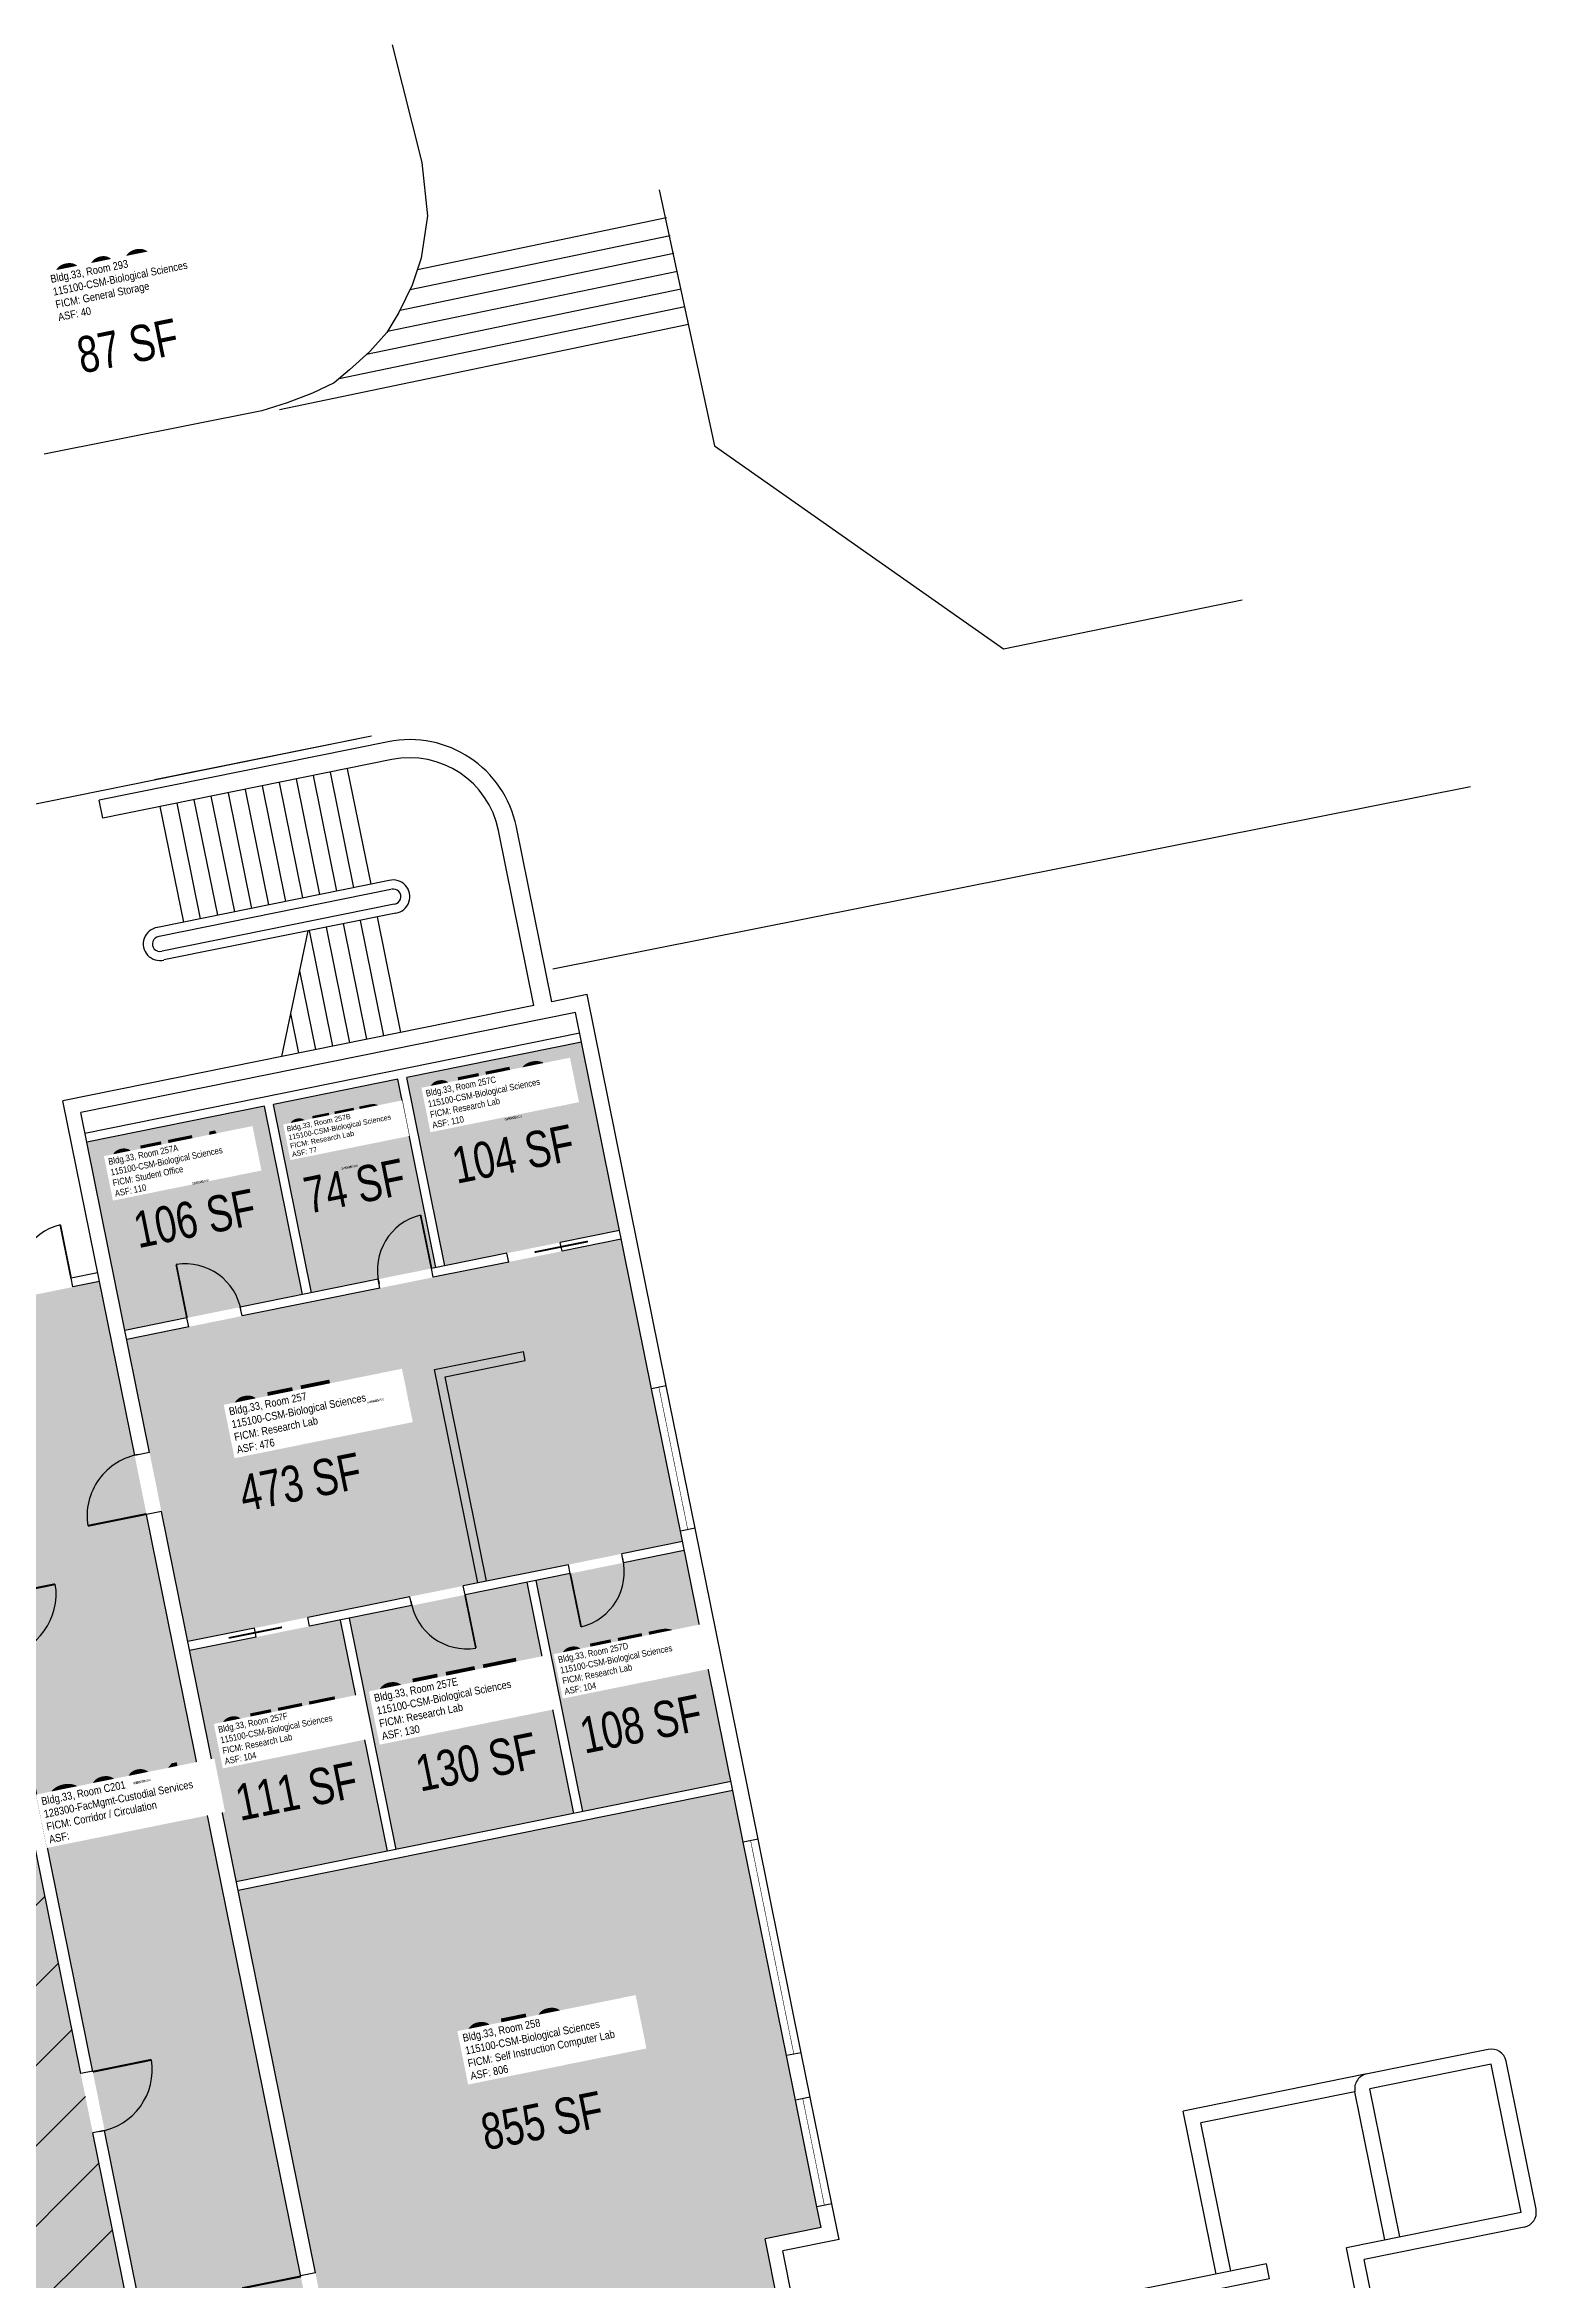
# Model space of a CAD drawing. Header units: inches. Extents: x 0 to 69221025, y 0 to 27683600.
# Drawn here: x 69218676 to 69219663, y 27682122 to 27683600 of the extents above; entities that cross this region are included whole.
import ezdxf
from ezdxf.enums import TextEntityAlignment as Align

# ---------------------------------------------------------------- set-up
doc = ezdxf.new("R2010")
doc.units = ezdxf.units.IN
doc.header["$LTSCALE"] = 0.25
doc.header["$MEASUREMENT"] = 0
for name, color, linetype in [('A-DOOR', 2, 'CONTINUOUS'), ('A-FLOR', 3, 'CONTINUOUS'), ('A-GLAZ', 1, 'CONTINUOUS'), ('A-IDEN-RNUM', 7, 'CONTINUOUS'), ('A-IDEN-SNUM', 4, 'CONTINUOUS'), ('A-IDEN-VNUM', 4, 'CONTINUOUS'), ('A-SITE', 3, 'CONTINUOUS'), ('A-WALL', 5, 'CONTINUOUS'), ('AREA-TEXT', 3, 'CONTINUOUS'), ('Rooms-Capacity', 4, 'CONTINUOUS'), ('Rooms-Category-Color', 7, 'CONTINUOUS'), ('Rooms-College-Color', 7, 'CONTINUOUS'), ('Rooms-Department-Color', 7, 'CONTINUOUS'), ('Rooms-Division-Color', 7, 'CONTINUOUS'), ('Rooms-Information', 7, 'CONTINUOUS')]:
    doc.layers.add(name, color=color, linetype=linetype)
doc.styles.add('CP_AREA', font='arial.ttf', dxfattribs={"height": 15})
doc.styles.add('CP_ROOMSNUMBER', font='arial.ttf', dxfattribs={"height": 1})
doc.styles.add('CP_ROOMVNUMBER', font='arial.ttf', dxfattribs={"width": 0.85, "height": 0.075})

msp = doc.modelspace()

# ---------------------------------------------------------------- hatches: boundary and pattern name
at = {"layer": 'Rooms-Capacity'}
h = msp.add_hatch(dxfattribs=at)
h.set_pattern_fill('ANSI31', color=256, scale=300, style=0)
h.set_pattern_definition([(45, (0, 0), (-26.516504294, 26.516504294), [])])
h.paths.add_polyline_path([(69218599.2, 27682391.5), (69218603.5, 27682370.3), (69218382, 27682325.5), (69218391.9, 27682276.4), (69218354.7, 27682268.9), (69218359, 27682247.3), (69218387.6, 27682106.2), (69218393.5, 27682076.8), (69218417.3, 27681959.2), (69218420.5, 27681943.5), (69218749.8, 27682010.2), (69218669.7, 27682405.8)])
at = {"layer": 'Rooms-Category-Color', "true_color": 0xe3f498}
for points in [[(69219030.9, 27682940.4), (69218915.3, 27682917), (69218940.5, 27682792.4), (69219056.1, 27682815.8)], [(69218909.4, 27682915.8), (69218827.1, 27682899.1), (69218852.3, 27682774.6), (69218934.6, 27682791.2)], [(69219057.3, 27682810), (69218730, 27682743.7), (69218770.4, 27682543.8), (69219097.8, 27682610)], [(69219099, 27682604.1), (69219001, 27682584.3), (69219031.9, 27682431.4), (69219129.9, 27682451.2)], [(69218995.1, 27682583.1), (69218877.5, 27682559.3), (69218908.4, 27682406.4), (69219026, 27682430.2)], [(69218871.6, 27682558.1), (69218771.6, 27682537.9), (69218802.5, 27682385), (69218902.5, 27682405.2)], [(69219166.6, 27682270), (69219138, 27682411.1), (69219131.1, 27682445.3), (69218803.7, 27682379.1), (69218878.7, 27682008.6), (69219168.8, 27682067.3), (69219152.4, 27682148.7), (69219189.6, 27682156.3), (69219186.8, 27682170), (69219172.5, 27682240.5)], [(69218599.2, 27682391.5), (69218603.5, 27682370.3), (69218382, 27682325.5), (69218391.9, 27682276.4), (69218354.7, 27682268.9), (69218359, 27682247.3), (69218387.6, 27682106.2), (69218393.5, 27682076.8), (69218417.3, 27681959.2), (69218420.5, 27681943.5), (69218749.8, 27682010.2), (69218669.7, 27682405.8)]]:
    msp.add_hatch(color=61, dxfattribs=at).paths.add_polyline_path(points)
at = {"layer": 'Rooms-Category-Color', "true_color": 0xfa9ba3}
msp.add_hatch(color=241, dxfattribs=at).paths.add_polyline_path([(69218821.2, 27682897.9), (69218703.6, 27682874.1), (69218728.8, 27682749.6), (69218846.4, 27682773.4)])
at = {"layer": 'Rooms-Category-Color', "true_color": 0xadadad}
h = msp.add_hatch(color=253, dxfattribs=at)
edge = h.paths.add_edge_path()
edge.add_line((69219092, 27680359.2), (69219033.2, 27680347.3))
edge.add_line((69219033.2, 27680347.3), (69219054.7, 27680241.5))
edge.add_line((69219054.7, 27680241.5), (69219113.5, 27680253.4))
edge.add_line((69219113.5, 27680253.4), (69219150.4, 27680071))
edge.add_line((69219150.4, 27680071), (69219256.2, 27680092.4))
edge.add_line((69219256.2, 27680092.4), (69219239.5, 27680174.8))
edge.add_line((69219239.5, 27680174.8), (69219235.6, 27680174.1))
edge.add_line((69219235.6, 27680174.1), (69219233.6, 27680183.9))
edge.add_line((69219233.6, 27680183.9), (69219245.4, 27680186.2))
edge.add_line((69219245.4, 27680186.2), (69219247.4, 27680176.4))
edge.add_line((69219247.4, 27680176.4), (69219279.8, 27680183))
edge.add_line((69219279.8, 27680183), (69219256, 27680300.6))
edge.add_line((69219256, 27680300.6), (69219223.3, 27680294))
edge.add_arc((69219216.9, 27680296.8), 7, 191.4387, 336.64, ccw=False)
edge.add_arc((69219216.9, 27680296.8), 7, 126.4823, 191.4387, ccw=False)
edge.add_line((69219212.7, 27680302.4), (69219204.6, 27680342.9))
edge.add_arc((69219206.2, 27680349.7), 7, 191.4387, 256.3951, ccw=False)
edge.add_arc((69219206.2, 27680349.7), 7, 126.4823, 191.4387, ccw=False)
edge.add_line((69219202, 27680355.3), (69219193.8, 27680395.8))
edge.add_arc((69219195.5, 27680402.6), 7, 191.4387, 256.3951, ccw=False)
edge.add_arc((69219195.5, 27680402.6), 7, 126.4823, 191.4387, ccw=False)
edge.add_line((69219191.3, 27680408.3), (69219183.1, 27680448.8))
edge.add_arc((69219184.8, 27680455.6), 7, 191.4387, 256.3951, ccw=False)
edge.add_arc((69219184.8, 27680455.6), 7, 126.4823, 191.4387, ccw=False)
edge.add_line((69219180.6, 27680461.2), (69219172.4, 27680501.7))
edge.add_arc((69219174.1, 27680508.5), 7, 191.4387, 256.3951, ccw=False)
edge.add_arc((69219174.1, 27680508.5), 7, 70.4659, 191.4387, ccw=False)
edge.add_line((69219176.4, 27680515.1), (69219211.1, 27680522.1))
edge.add_line((69219211.1, 27680522.1), (69219187.7, 27680637.8))
edge.add_line((69219187.7, 27680637.8), (69219155.4, 27680631.2))
edge.add_line((69219155.4, 27680631.2), (69219157.4, 27680621.4))
edge.add_line((69219157.4, 27680621.4), (69219145.6, 27680619))
edge.add_line((69219145.6, 27680619), (69219143.6, 27680628.8))
edge.add_line((69219143.6, 27680628.8), (69219147.5, 27680629.6))
edge.add_line((69219147.5, 27680629.6), (69219133, 27680701.2))
edge.add_line((69219133, 27680701.2), (69219168.3, 27680708.3))
edge.add_line((69219168.3, 27680708.3), (69219154, 27680778.9))
edge.add_line((69219154, 27680778.9), (69219118.8, 27680771.7))
edge.add_line((69219118.8, 27680771.7), (69219113.6, 27680797.2))
edge.add_line((69219113.6, 27680797.2), (69219120.6, 27680802.8))
edge.add_line((69219120.6, 27680802.8), (69219103.9, 27680885.1))
edge.add_line((69219103.9, 27680885.1), (69219093.4, 27680897.2))
edge.add_line((69219093.4, 27680897.2), (69219062.4, 27681050.1))
edge.add_line((69219062.4, 27681050.1), (69219067.5, 27681065.4))
edge.add_line((69219067.5, 27681065.4), (69219052.2, 27681140.9))
edge.add_line((69219052.2, 27681140.9), (69219040.2, 27681159.9))
edge.add_line((69219040.2, 27681159.9), (69219038.2, 27681169.7))
edge.add_line((69219038.2, 27681169.7), (69219036.1, 27681180.5))
edge.add_line((69219036.1, 27681180.5), (69219036.1, 27681180.5))
edge.add_line((69219036.1, 27681180.5), (69218712, 27682781.9))
edge.add_line((69218712, 27682781.9), (69218606.2, 27682760.5))
edge.add_line((69218606.2, 27682760.5), (69218843.3, 27681588.3))
edge.add_line((69218843.3, 27681588.3), (69218835.5, 27681586.8))
edge.add_line((69218835.5, 27681586.8), (69218836.7, 27681580.9))
edge.add_line((69218836.7, 27681580.9), (69218822, 27681577.9))
edge.add_line((69218822, 27681577.9), (69218841.9, 27681479.3))
edge.add_arc((69218840.5, 27681471.5), 8, 11.4387, 79.4086, ccw=False)
edge.add_arc((69218840.5, 27681471.5), 8, -56.5312, 11.4387, ccw=False)
edge.add_line((69218844.9, 27681464.8), (69218882, 27681281.3))
edge.add_arc((69218880.5, 27681273.5), 8, 11.4387, 79.4086, ccw=False)
edge.add_arc((69218880.5, 27681273.5), 8, -56.5312, 11.4387, ccw=False)
edge.add_line((69218884.9, 27681266.8), (69218904.9, 27681168.2))
edge.add_line((69218904.9, 27681168.2), (69218919.5, 27681171.2))
edge.add_line((69218919.5, 27681171.2), (69218920.7, 27681165.3))
edge.add_line((69218920.7, 27681165.3), (69218928.6, 27681166.9))
edge.add_line((69218928.6, 27681166.9), (69218932.2, 27681149.2))
edge.add_line((69218932.2, 27681149.2), (69218934.4, 27681138.5))
edge.add_line((69218934.4, 27681138.5), (69219092, 27680359.2))
at = {"layer": 'Rooms-College-Color', "true_color": 0xffe090}
for points in [[(69219030.9, 27682940.4), (69218915.3, 27682917), (69218940.5, 27682792.4), (69219056.1, 27682815.8)], [(69218909.4, 27682915.8), (69218827.1, 27682899.1), (69218852.3, 27682774.6), (69218934.6, 27682791.2)], [(69218821.2, 27682897.9), (69218703.6, 27682874.1), (69218728.8, 27682749.6), (69218846.4, 27682773.4)], [(69219057.3, 27682810), (69218730, 27682743.7), (69218770.4, 27682543.8), (69219097.8, 27682610)], [(69219099, 27682604.1), (69219001, 27682584.3), (69219031.9, 27682431.4), (69219129.9, 27682451.2)], [(69218995.1, 27682583.1), (69218877.5, 27682559.3), (69218908.4, 27682406.4), (69219026, 27682430.2)], [(69218871.6, 27682558.1), (69218771.6, 27682537.9), (69218802.5, 27682385), (69218902.5, 27682405.2)], [(69219166.6, 27682270), (69219138, 27682411.1), (69219131.1, 27682445.3), (69218803.7, 27682379.1), (69218878.7, 27682008.6), (69219168.8, 27682067.3), (69219152.4, 27682148.7), (69219189.6, 27682156.3), (69219186.8, 27682170), (69219172.5, 27682240.5)], [(69218599.2, 27682391.5), (69218603.5, 27682370.3), (69218382, 27682325.5), (69218391.9, 27682276.4), (69218354.7, 27682268.9), (69218359, 27682247.3), (69218387.6, 27682106.2), (69218393.5, 27682076.8), (69218417.3, 27681959.2), (69218420.5, 27681943.5), (69218749.8, 27682010.2), (69218669.7, 27682405.8)]]:
    msp.add_hatch(color=41, dxfattribs=at).paths.add_polyline_path(points)
at = {"layer": 'Rooms-College-Color', "true_color": 0xadadad}
h = msp.add_hatch(color=253, dxfattribs=at)
edge = h.paths.add_edge_path()
edge.add_line((69219092, 27680359.2), (69219033.2, 27680347.3))
edge.add_line((69219033.2, 27680347.3), (69219054.7, 27680241.5))
edge.add_line((69219054.7, 27680241.5), (69219113.5, 27680253.4))
edge.add_line((69219113.5, 27680253.4), (69219150.4, 27680071))
edge.add_line((69219150.4, 27680071), (69219256.2, 27680092.4))
edge.add_line((69219256.2, 27680092.4), (69219239.5, 27680174.8))
edge.add_line((69219239.5, 27680174.8), (69219235.6, 27680174.1))
edge.add_line((69219235.6, 27680174.1), (69219233.6, 27680183.9))
edge.add_line((69219233.6, 27680183.9), (69219245.4, 27680186.2))
edge.add_line((69219245.4, 27680186.2), (69219247.4, 27680176.4))
edge.add_line((69219247.4, 27680176.4), (69219279.8, 27680183))
edge.add_line((69219279.8, 27680183), (69219256, 27680300.6))
edge.add_line((69219256, 27680300.6), (69219223.3, 27680294))
edge.add_arc((69219216.9, 27680296.8), 7, 191.4387, 336.64, ccw=False)
edge.add_arc((69219216.9, 27680296.8), 7, 126.4823, 191.4387, ccw=False)
edge.add_line((69219212.7, 27680302.4), (69219204.6, 27680342.9))
edge.add_arc((69219206.2, 27680349.7), 7, 191.4387, 256.3951, ccw=False)
edge.add_arc((69219206.2, 27680349.7), 7, 126.4823, 191.4387, ccw=False)
edge.add_line((69219202, 27680355.3), (69219193.8, 27680395.8))
edge.add_arc((69219195.5, 27680402.6), 7, 191.4387, 256.3951, ccw=False)
edge.add_arc((69219195.5, 27680402.6), 7, 126.4823, 191.4387, ccw=False)
edge.add_line((69219191.3, 27680408.3), (69219183.1, 27680448.8))
edge.add_arc((69219184.8, 27680455.6), 7, 191.4387, 256.3951, ccw=False)
edge.add_arc((69219184.8, 27680455.6), 7, 126.4823, 191.4387, ccw=False)
edge.add_line((69219180.6, 27680461.2), (69219172.4, 27680501.7))
edge.add_arc((69219174.1, 27680508.5), 7, 191.4387, 256.3951, ccw=False)
edge.add_arc((69219174.1, 27680508.5), 7, 70.4659, 191.4387, ccw=False)
edge.add_line((69219176.4, 27680515.1), (69219211.1, 27680522.1))
edge.add_line((69219211.1, 27680522.1), (69219187.7, 27680637.8))
edge.add_line((69219187.7, 27680637.8), (69219155.4, 27680631.2))
edge.add_line((69219155.4, 27680631.2), (69219157.4, 27680621.4))
edge.add_line((69219157.4, 27680621.4), (69219145.6, 27680619))
edge.add_line((69219145.6, 27680619), (69219143.6, 27680628.8))
edge.add_line((69219143.6, 27680628.8), (69219147.5, 27680629.6))
edge.add_line((69219147.5, 27680629.6), (69219133, 27680701.2))
edge.add_line((69219133, 27680701.2), (69219168.3, 27680708.3))
edge.add_line((69219168.3, 27680708.3), (69219154, 27680778.9))
edge.add_line((69219154, 27680778.9), (69219118.8, 27680771.7))
edge.add_line((69219118.8, 27680771.7), (69219113.6, 27680797.2))
edge.add_line((69219113.6, 27680797.2), (69219120.6, 27680802.8))
edge.add_line((69219120.6, 27680802.8), (69219103.9, 27680885.1))
edge.add_line((69219103.9, 27680885.1), (69219093.4, 27680897.2))
edge.add_line((69219093.4, 27680897.2), (69219062.4, 27681050.1))
edge.add_line((69219062.4, 27681050.1), (69219067.5, 27681065.4))
edge.add_line((69219067.5, 27681065.4), (69219052.2, 27681140.9))
edge.add_line((69219052.2, 27681140.9), (69219040.2, 27681159.9))
edge.add_line((69219040.2, 27681159.9), (69219038.2, 27681169.7))
edge.add_line((69219038.2, 27681169.7), (69219036.1, 27681180.5))
edge.add_line((69219036.1, 27681180.5), (69219036.1, 27681180.5))
edge.add_line((69219036.1, 27681180.5), (69218712, 27682781.9))
edge.add_line((69218712, 27682781.9), (69218606.2, 27682760.5))
edge.add_line((69218606.2, 27682760.5), (69218843.3, 27681588.3))
edge.add_line((69218843.3, 27681588.3), (69218835.5, 27681586.8))
edge.add_line((69218835.5, 27681586.8), (69218836.7, 27681580.9))
edge.add_line((69218836.7, 27681580.9), (69218822, 27681577.9))
edge.add_line((69218822, 27681577.9), (69218841.9, 27681479.3))
edge.add_arc((69218840.5, 27681471.5), 8, 11.4387, 79.4086, ccw=False)
edge.add_arc((69218840.5, 27681471.5), 8, -56.5312, 11.4387, ccw=False)
edge.add_line((69218844.9, 27681464.8), (69218882, 27681281.3))
edge.add_arc((69218880.5, 27681273.5), 8, 11.4387, 79.4086, ccw=False)
edge.add_arc((69218880.5, 27681273.5), 8, -56.5312, 11.4387, ccw=False)
edge.add_line((69218884.9, 27681266.8), (69218904.9, 27681168.2))
edge.add_line((69218904.9, 27681168.2), (69218919.5, 27681171.2))
edge.add_line((69218919.5, 27681171.2), (69218920.7, 27681165.3))
edge.add_line((69218920.7, 27681165.3), (69218928.6, 27681166.9))
edge.add_line((69218928.6, 27681166.9), (69218932.2, 27681149.2))
edge.add_line((69218932.2, 27681149.2), (69218934.4, 27681138.5))
edge.add_line((69218934.4, 27681138.5), (69219092, 27680359.2))
at = {"layer": 'Rooms-Department-Color', "true_color": 0xffe090}
for points in [[(69219030.9, 27682940.4), (69218915.3, 27682917), (69218940.5, 27682792.4), (69219056.1, 27682815.8)], [(69218909.4, 27682915.8), (69218827.1, 27682899.1), (69218852.3, 27682774.6), (69218934.6, 27682791.2)], [(69218821.2, 27682897.9), (69218703.6, 27682874.1), (69218728.8, 27682749.6), (69218846.4, 27682773.4)], [(69219057.3, 27682810), (69218730, 27682743.7), (69218770.4, 27682543.8), (69219097.8, 27682610)], [(69219099, 27682604.1), (69219001, 27682584.3), (69219031.9, 27682431.4), (69219129.9, 27682451.2)], [(69218995.1, 27682583.1), (69218877.5, 27682559.3), (69218908.4, 27682406.4), (69219026, 27682430.2)], [(69218871.6, 27682558.1), (69218771.6, 27682537.9), (69218802.5, 27682385), (69218902.5, 27682405.2)], [(69219166.6, 27682270), (69219138, 27682411.1), (69219131.1, 27682445.3), (69218803.7, 27682379.1), (69218878.7, 27682008.6), (69219168.8, 27682067.3), (69219152.4, 27682148.7), (69219189.6, 27682156.3), (69219186.8, 27682170), (69219172.5, 27682240.5)], [(69218599.2, 27682391.5), (69218603.5, 27682370.3), (69218382, 27682325.5), (69218391.9, 27682276.4), (69218354.7, 27682268.9), (69218359, 27682247.3), (69218387.6, 27682106.2), (69218393.5, 27682076.8), (69218417.3, 27681959.2), (69218420.5, 27681943.5), (69218749.8, 27682010.2), (69218669.7, 27682405.8)]]:
    msp.add_hatch(color=41, dxfattribs=at).paths.add_polyline_path(points)
at = {"layer": 'Rooms-Department-Color', "true_color": 0xacacac}
h = msp.add_hatch(color=253, dxfattribs=at)
edge = h.paths.add_edge_path()
edge.add_line((69219092, 27680359.2), (69219033.2, 27680347.3))
edge.add_line((69219033.2, 27680347.3), (69219054.7, 27680241.5))
edge.add_line((69219054.7, 27680241.5), (69219113.5, 27680253.4))
edge.add_line((69219113.5, 27680253.4), (69219150.4, 27680071))
edge.add_line((69219150.4, 27680071), (69219256.2, 27680092.4))
edge.add_line((69219256.2, 27680092.4), (69219239.5, 27680174.8))
edge.add_line((69219239.5, 27680174.8), (69219235.6, 27680174.1))
edge.add_line((69219235.6, 27680174.1), (69219233.6, 27680183.9))
edge.add_line((69219233.6, 27680183.9), (69219245.4, 27680186.2))
edge.add_line((69219245.4, 27680186.2), (69219247.4, 27680176.4))
edge.add_line((69219247.4, 27680176.4), (69219279.8, 27680183))
edge.add_line((69219279.8, 27680183), (69219256, 27680300.6))
edge.add_line((69219256, 27680300.6), (69219223.3, 27680294))
edge.add_arc((69219216.9, 27680296.8), 7, 191.4387, 336.64, ccw=False)
edge.add_arc((69219216.9, 27680296.8), 7, 126.4823, 191.4387, ccw=False)
edge.add_line((69219212.7, 27680302.4), (69219204.6, 27680342.9))
edge.add_arc((69219206.2, 27680349.7), 7, 191.4387, 256.3951, ccw=False)
edge.add_arc((69219206.2, 27680349.7), 7, 126.4823, 191.4387, ccw=False)
edge.add_line((69219202, 27680355.3), (69219193.8, 27680395.8))
edge.add_arc((69219195.5, 27680402.6), 7, 191.4387, 256.3951, ccw=False)
edge.add_arc((69219195.5, 27680402.6), 7, 126.4823, 191.4387, ccw=False)
edge.add_line((69219191.3, 27680408.3), (69219183.1, 27680448.8))
edge.add_arc((69219184.8, 27680455.6), 7, 191.4387, 256.3951, ccw=False)
edge.add_arc((69219184.8, 27680455.6), 7, 126.4823, 191.4387, ccw=False)
edge.add_line((69219180.6, 27680461.2), (69219172.4, 27680501.7))
edge.add_arc((69219174.1, 27680508.5), 7, 191.4387, 256.3951, ccw=False)
edge.add_arc((69219174.1, 27680508.5), 7, 70.4659, 191.4387, ccw=False)
edge.add_line((69219176.4, 27680515.1), (69219211.1, 27680522.1))
edge.add_line((69219211.1, 27680522.1), (69219187.7, 27680637.8))
edge.add_line((69219187.7, 27680637.8), (69219155.4, 27680631.2))
edge.add_line((69219155.4, 27680631.2), (69219157.4, 27680621.4))
edge.add_line((69219157.4, 27680621.4), (69219145.6, 27680619))
edge.add_line((69219145.6, 27680619), (69219143.6, 27680628.8))
edge.add_line((69219143.6, 27680628.8), (69219147.5, 27680629.6))
edge.add_line((69219147.5, 27680629.6), (69219133, 27680701.2))
edge.add_line((69219133, 27680701.2), (69219168.3, 27680708.3))
edge.add_line((69219168.3, 27680708.3), (69219154, 27680778.9))
edge.add_line((69219154, 27680778.9), (69219118.8, 27680771.7))
edge.add_line((69219118.8, 27680771.7), (69219113.6, 27680797.2))
edge.add_line((69219113.6, 27680797.2), (69219120.6, 27680802.8))
edge.add_line((69219120.6, 27680802.8), (69219103.9, 27680885.1))
edge.add_line((69219103.9, 27680885.1), (69219093.4, 27680897.2))
edge.add_line((69219093.4, 27680897.2), (69219062.4, 27681050.1))
edge.add_line((69219062.4, 27681050.1), (69219067.5, 27681065.4))
edge.add_line((69219067.5, 27681065.4), (69219052.2, 27681140.9))
edge.add_line((69219052.2, 27681140.9), (69219040.2, 27681159.9))
edge.add_line((69219040.2, 27681159.9), (69219038.2, 27681169.7))
edge.add_line((69219038.2, 27681169.7), (69219036.1, 27681180.5))
edge.add_line((69219036.1, 27681180.5), (69219036.1, 27681180.5))
edge.add_line((69219036.1, 27681180.5), (69218712, 27682781.9))
edge.add_line((69218712, 27682781.9), (69218606.2, 27682760.5))
edge.add_line((69218606.2, 27682760.5), (69218843.3, 27681588.3))
edge.add_line((69218843.3, 27681588.3), (69218835.5, 27681586.8))
edge.add_line((69218835.5, 27681586.8), (69218836.7, 27681580.9))
edge.add_line((69218836.7, 27681580.9), (69218822, 27681577.9))
edge.add_line((69218822, 27681577.9), (69218841.9, 27681479.3))
edge.add_arc((69218840.5, 27681471.5), 8, 11.4387, 79.4086, ccw=False)
edge.add_arc((69218840.5, 27681471.5), 8, -56.5312, 11.4387, ccw=False)
edge.add_line((69218844.9, 27681464.8), (69218882, 27681281.3))
edge.add_arc((69218880.5, 27681273.5), 8, 11.4387, 79.4086, ccw=False)
edge.add_arc((69218880.5, 27681273.5), 8, -56.5312, 11.4387, ccw=False)
edge.add_line((69218884.9, 27681266.8), (69218904.9, 27681168.2))
edge.add_line((69218904.9, 27681168.2), (69218919.5, 27681171.2))
edge.add_line((69218919.5, 27681171.2), (69218920.7, 27681165.3))
edge.add_line((69218920.7, 27681165.3), (69218928.6, 27681166.9))
edge.add_line((69218928.6, 27681166.9), (69218932.2, 27681149.2))
edge.add_line((69218932.2, 27681149.2), (69218934.4, 27681138.5))
edge.add_line((69218934.4, 27681138.5), (69219092, 27680359.2))
at = {"layer": 'Rooms-Division-Color', "true_color": 0xffe090}
for points in [[(69219030.9, 27682940.4), (69218915.3, 27682917), (69218940.5, 27682792.4), (69219056.1, 27682815.8)], [(69218909.4, 27682915.8), (69218827.1, 27682899.1), (69218852.3, 27682774.6), (69218934.6, 27682791.2)], [(69218821.2, 27682897.9), (69218703.6, 27682874.1), (69218728.8, 27682749.6), (69218846.4, 27682773.4)], [(69219057.3, 27682810), (69218730, 27682743.7), (69218770.4, 27682543.8), (69219097.8, 27682610)], [(69219099, 27682604.1), (69219001, 27682584.3), (69219031.9, 27682431.4), (69219129.9, 27682451.2)], [(69218995.1, 27682583.1), (69218877.5, 27682559.3), (69218908.4, 27682406.4), (69219026, 27682430.2)], [(69218871.6, 27682558.1), (69218771.6, 27682537.9), (69218802.5, 27682385), (69218902.5, 27682405.2)], [(69219166.6, 27682270), (69219138, 27682411.1), (69219131.1, 27682445.3), (69218803.7, 27682379.1), (69218878.7, 27682008.6), (69219168.8, 27682067.3), (69219152.4, 27682148.7), (69219189.6, 27682156.3), (69219186.8, 27682170), (69219172.5, 27682240.5)], [(69218599.2, 27682391.5), (69218603.5, 27682370.3), (69218382, 27682325.5), (69218391.9, 27682276.4), (69218354.7, 27682268.9), (69218359, 27682247.3), (69218387.6, 27682106.2), (69218393.5, 27682076.8), (69218417.3, 27681959.2), (69218420.5, 27681943.5), (69218749.8, 27682010.2), (69218669.7, 27682405.8)]]:
    msp.add_hatch(color=41, dxfattribs=at).paths.add_polyline_path(points)
at = {"layer": 'Rooms-Division-Color', "true_color": 0xadadad}
h = msp.add_hatch(color=253, dxfattribs=at)
edge = h.paths.add_edge_path()
edge.add_line((69219092, 27680359.2), (69219033.2, 27680347.3))
edge.add_line((69219033.2, 27680347.3), (69219054.7, 27680241.5))
edge.add_line((69219054.7, 27680241.5), (69219113.5, 27680253.4))
edge.add_line((69219113.5, 27680253.4), (69219150.4, 27680071))
edge.add_line((69219150.4, 27680071), (69219256.2, 27680092.4))
edge.add_line((69219256.2, 27680092.4), (69219239.5, 27680174.8))
edge.add_line((69219239.5, 27680174.8), (69219235.6, 27680174.1))
edge.add_line((69219235.6, 27680174.1), (69219233.6, 27680183.9))
edge.add_line((69219233.6, 27680183.9), (69219245.4, 27680186.2))
edge.add_line((69219245.4, 27680186.2), (69219247.4, 27680176.4))
edge.add_line((69219247.4, 27680176.4), (69219279.8, 27680183))
edge.add_line((69219279.8, 27680183), (69219256, 27680300.6))
edge.add_line((69219256, 27680300.6), (69219223.3, 27680294))
edge.add_arc((69219216.9, 27680296.8), 7, 191.4387, 336.64, ccw=False)
edge.add_arc((69219216.9, 27680296.8), 7, 126.4823, 191.4387, ccw=False)
edge.add_line((69219212.7, 27680302.4), (69219204.6, 27680342.9))
edge.add_arc((69219206.2, 27680349.7), 7, 191.4387, 256.3951, ccw=False)
edge.add_arc((69219206.2, 27680349.7), 7, 126.4823, 191.4387, ccw=False)
edge.add_line((69219202, 27680355.3), (69219193.8, 27680395.8))
edge.add_arc((69219195.5, 27680402.6), 7, 191.4387, 256.3951, ccw=False)
edge.add_arc((69219195.5, 27680402.6), 7, 126.4823, 191.4387, ccw=False)
edge.add_line((69219191.3, 27680408.3), (69219183.1, 27680448.8))
edge.add_arc((69219184.8, 27680455.6), 7, 191.4387, 256.3951, ccw=False)
edge.add_arc((69219184.8, 27680455.6), 7, 126.4823, 191.4387, ccw=False)
edge.add_line((69219180.6, 27680461.2), (69219172.4, 27680501.7))
edge.add_arc((69219174.1, 27680508.5), 7, 191.4387, 256.3951, ccw=False)
edge.add_arc((69219174.1, 27680508.5), 7, 70.4659, 191.4387, ccw=False)
edge.add_line((69219176.4, 27680515.1), (69219211.1, 27680522.1))
edge.add_line((69219211.1, 27680522.1), (69219187.7, 27680637.8))
edge.add_line((69219187.7, 27680637.8), (69219155.4, 27680631.2))
edge.add_line((69219155.4, 27680631.2), (69219157.4, 27680621.4))
edge.add_line((69219157.4, 27680621.4), (69219145.6, 27680619))
edge.add_line((69219145.6, 27680619), (69219143.6, 27680628.8))
edge.add_line((69219143.6, 27680628.8), (69219147.5, 27680629.6))
edge.add_line((69219147.5, 27680629.6), (69219133, 27680701.2))
edge.add_line((69219133, 27680701.2), (69219168.3, 27680708.3))
edge.add_line((69219168.3, 27680708.3), (69219154, 27680778.9))
edge.add_line((69219154, 27680778.9), (69219118.8, 27680771.7))
edge.add_line((69219118.8, 27680771.7), (69219113.6, 27680797.2))
edge.add_line((69219113.6, 27680797.2), (69219120.6, 27680802.8))
edge.add_line((69219120.6, 27680802.8), (69219103.9, 27680885.1))
edge.add_line((69219103.9, 27680885.1), (69219093.4, 27680897.2))
edge.add_line((69219093.4, 27680897.2), (69219062.4, 27681050.1))
edge.add_line((69219062.4, 27681050.1), (69219067.5, 27681065.4))
edge.add_line((69219067.5, 27681065.4), (69219052.2, 27681140.9))
edge.add_line((69219052.2, 27681140.9), (69219040.2, 27681159.9))
edge.add_line((69219040.2, 27681159.9), (69219038.2, 27681169.7))
edge.add_line((69219038.2, 27681169.7), (69219036.1, 27681180.5))
edge.add_line((69219036.1, 27681180.5), (69219036.1, 27681180.5))
edge.add_line((69219036.1, 27681180.5), (69218712, 27682781.9))
edge.add_line((69218712, 27682781.9), (69218606.2, 27682760.5))
edge.add_line((69218606.2, 27682760.5), (69218843.3, 27681588.3))
edge.add_line((69218843.3, 27681588.3), (69218835.5, 27681586.8))
edge.add_line((69218835.5, 27681586.8), (69218836.7, 27681580.9))
edge.add_line((69218836.7, 27681580.9), (69218822, 27681577.9))
edge.add_line((69218822, 27681577.9), (69218841.9, 27681479.3))
edge.add_arc((69218840.5, 27681471.5), 8, 11.4387, 79.4086, ccw=False)
edge.add_arc((69218840.5, 27681471.5), 8, -56.5312, 11.4387, ccw=False)
edge.add_line((69218844.9, 27681464.8), (69218882, 27681281.3))
edge.add_arc((69218880.5, 27681273.5), 8, 11.4387, 79.4086, ccw=False)
edge.add_arc((69218880.5, 27681273.5), 8, -56.5312, 11.4387, ccw=False)
edge.add_line((69218884.9, 27681266.8), (69218904.9, 27681168.2))
edge.add_line((69218904.9, 27681168.2), (69218919.5, 27681171.2))
edge.add_line((69218919.5, 27681171.2), (69218920.7, 27681165.3))
edge.add_line((69218920.7, 27681165.3), (69218928.6, 27681166.9))
edge.add_line((69218928.6, 27681166.9), (69218932.2, 27681149.2))
edge.add_line((69218932.2, 27681149.2), (69218934.4, 27681138.5))
edge.add_line((69218934.4, 27681138.5), (69219092, 27680359.2))

# ---------------------------------------------------------------- linework, layer by layer
at = {"layer": 'A-DOOR', "elevation": 0}
for points, const_width in [([(69218931.7, 27682790.7), (69218924.5, 27682825.9)], 1.2), ([(69218693.2, 27682784.2), (69218686.1, 27682819.5)], 1.2), ([(69218999.9, 27682801.4), (69219035.2, 27682808.5)], 1.2), ([(69218769.9, 27682757.9), (69218762.8, 27682793.2)], 1.2), ([(69218743.1, 27682628.2), (69218704.3, 27682620.4)], 1.32), ([(69219023.5, 27682588.9), (69219030.7, 27682553.6)], 1.2), ([(69218643.9, 27682573.9), (69218682.7, 27682581.8)], 1.32), ([(69218953.9, 27682574.8), (69218961.1, 27682539.5)], 1.2), ([(69218797.5, 27682546.2), (69218832.8, 27682553.3)], 1.2), ([(69218707.6, 27682259.3), (69218746.4, 27682267.2)], 1.32), ([(69218845.2, 27682123.9), (69218806.4, 27682116.1)], 1.32)]:
    msp.add_lwpolyline(points, dxfattribs=dict(at, const_width=const_width))
at = {"layer": 'A-DOOR'}
for centre, radius, start, end in [((69218933.4, 27682789.5, 0), 37.5, 103.7293, 193.7293), ((69218695, 27682783.1, 0), 37.5, 103.7293, 193.7293), ((69218768.8, 27682756.2, 0), 37.5, 9.1481, 99.1481), ((69218745.1, 27682626.9, 0), 41.3, 99.1481, 189.1481), ((69219021.8, 27682590, 0), 37.5, 283.7293, 13.7293), ((69218642, 27682575.2, 0), 41.3, 279.1481, 9.1481), ((69218955.1, 27682576.5, 0), 37.5, 189.1481, 279.1481), ((69218705.6, 27682260.6, 0), 41.3, 279.1481, 9.1481)]:
    msp.add_arc(centre, radius, start, end, dxfattribs=at)
at = {"layer": 'A-FLOR'}
for p, q in [((69218864.7, 27683118.9, 0), (69218880.2, 27683042.5, 0)), ((69218864.7, 27683118.9, 0), (69218880.2, 27683042.5, 0)), ((69218876, 27683121.2, 0), (69218891.5, 27683044.8, 0)), ((69218876, 27683121.2, 0), (69218891.5, 27683044.8, 0)), ((69218797.1, 27683105.3, 0), (69218812.6, 27683028.8, 0)), ((69218797.1, 27683105.3, 0), (69218812.6, 27683028.8, 0)), ((69218808.4, 27683107.5, 0), (69218823.8, 27683031.1, 0)), ((69218808.4, 27683107.5, 0), (69218823.8, 27683031.1, 0)), ((69218819.6, 27683109.8, 0), (69218835.1, 27683033.4, 0)), ((69218819.6, 27683109.8, 0), (69218835.1, 27683033.4, 0)), ((69218830.9, 27683112.1, 0), (69218846.4, 27683035.7, 0)), ((69218830.9, 27683112.1, 0), (69218846.4, 27683035.7, 0)), ((69218842.2, 27683114.4, 0), (69218857.6, 27683037.9, 0)), ((69218842.2, 27683114.4, 0), (69218857.6, 27683037.9, 0)), ((69218853.4, 27683116.7, 0), (69218868.9, 27683040.2, 0)), ((69218853.4, 27683116.7, 0), (69218868.9, 27683040.2, 0)), ((69218752, 27683096.1, 0), (69218767.5, 27683019.7, 0)), ((69218752, 27683096.1, 0), (69218767.5, 27683019.7, 0)), ((69218763.3, 27683098.4, 0), (69218778.7, 27683022, 0)), ((69218763.3, 27683098.4, 0), (69218778.7, 27683022, 0)), ((69218774.5, 27683100.7, 0), (69218790, 27683024.3, 0)), ((69218774.5, 27683100.7, 0), (69218790, 27683024.3, 0)), ((69218785.8, 27683103, 0), (69218801.3, 27683026.5, 0)), ((69218785.8, 27683103, 0), (69218801.3, 27683026.5, 0)), ((69218862, 27683016.4, 0), (69218877.5, 27682939.9, 0)), ((69218862, 27683016.4, 0), (69218877.5, 27682939.9, 0)), ((69218873.3, 27683018.7, 0), (69218888.7, 27682942.2, 0)), ((69218873.3, 27683018.7, 0), (69218888.7, 27682942.2, 0)), ((69218884.6, 27683020.9, 0), (69218900, 27682944.5, 0)), ((69218884.6, 27683020.9, 0), (69218900, 27682944.5, 0)), ((69218895.8, 27683023.2, 0), (69218911.3, 27682946.8, 0)), ((69218895.8, 27683023.2, 0), (69218911.3, 27682946.8, 0)), ((69218849.9, 27683013.9, 0), (69218832.4, 27682930.8, 0)), ((69218849.9, 27683013.9, 0), (69218832.4, 27682930.8, 0)), ((69218850.7, 27683014.1, 0), (69218866.2, 27682937.6, 0)), ((69218850.7, 27683014.1, 0), (69218866.2, 27682937.6, 0)), ((69218844.4, 27682987.6, 0), (69218854.9, 27682935.4, 0)), ((69218844.4, 27682987.6, 0), (69218854.9, 27682935.4, 0)), ((69218838.4, 27682959.2, 0), (69218843.7, 27682933.1, 0)), ((69218838.4, 27682959.2, 0), (69218843.7, 27682933.1, 0))]:
    msp.add_line(p, q, dxfattribs=at)
at = {"layer": 'A-GLAZ'}
for p, q in [((69219096.4, 27682616.9, 0), (69219077.3, 27682711, 0)), ((69219106.2, 27682618.9, 0), (69219087.1, 27682713, 0)), ((69219166.6, 27682270, 0), (69219138, 27682411.1, 0)), ((69219176.4, 27682271.9, 0), (69219147.8, 27682413.1, 0)), ((69219186.8, 27682170, 0), (69219172.5, 27682240.5, 0)), ((69219196.6, 27682172, 0), (69219182.3, 27682242.5, 0))]:
    msp.add_line(p, q, dxfattribs=at)
at = {"layer": 'A-GLAZ', "const_width": 0.36, "elevation": 0}
for points in [[(69219101.3, 27682617.9), (69219082.2, 27682712)], [(69219171.5, 27682270.9), (69219142.9, 27682412.1)], [(69219191.7, 27682171), (69219177.4, 27682241.5)]]:
    msp.add_lwpolyline(points, dxfattribs=at)
at = {"layer": 'A-SITE'}
for p, q in [((69218905.6, 27683600.1), (69218925.4, 27683522.2)), ((69218925.4, 27683522.2), (69218929, 27683487)), ((69219082.3, 27683504), (69219119, 27683334.8)), ((69218917.5, 27683438.1), (69219089.6, 27683473.9)), ((69218922.4, 27683451.4), (69219087.2, 27683485.7)), ((69218929, 27683487), (69218924.9, 27683458.9)), ((69218910.9, 27683424.5), (69219092.1, 27683462.2)), ((69218924.9, 27683458.9), (69218918.9, 27683441)), ((69218902.5, 27683410.5), (69219094.5, 27683450.4)), ((69218888.8, 27683395.4), (69219097, 27683438.7)), ((69218918.9, 27683441), (69218910.2, 27683423)), ((69218831.1, 27683358.9), (69219101.8, 27683415.2)), ((69218870.7, 27683379.4), (69219099.4, 27683426.9)), ((69218910.2, 27683423), (69218902.1, 27683409.8)), ((69218902.1, 27683409.8), (69218890.8, 27683397.2)), ((69218877.4, 27683385), (69218867.3, 27683376.5)), ((69218890.8, 27683397.2), (69218877.4, 27683385)), ((69218853, 27683369.5), (69218836.1, 27683363.3)), ((69218867.3, 27683376.5), (69218853, 27683369.5)), ((69218819.5, 27683357.9), (69218675.4, 27683329.3)), ((69218836.1, 27683363.3), (69218819.5, 27683357.9)), ((69219119, 27683334.8), (69219310.3, 27683200.5)), ((69219310.3, 27683200.5), (69219468.2, 27683232.8)), ((69218892, 27683142.8), (69218658.8, 27683095.6)), ((69218892, 27683142.8), (69218748.4, 27683113.8)), ((69218806, 27683119.3, 0), (69218806, 27683119.3, 0)), ((69218806, 27683119.3, 0), (69218806, 27683119.3, 0)), ((69218817.3, 27683121.6, 0), (69218817.3, 27683121.6, 0)), ((69218817.3, 27683121.6, 0), (69218817.3, 27683121.6, 0)), ((69218828.5, 27683123.9, 0), (69218828.5, 27683123.9, 0)), ((69218828.5, 27683123.9, 0), (69218828.5, 27683123.9, 0)), ((69218839.8, 27683126.1, 0), (69218839.8, 27683126.1, 0)), ((69218839.8, 27683126.1, 0), (69218839.8, 27683126.1, 0)), ((69218851.1, 27683128.4, 0), (69218851.1, 27683128.4, 0)), ((69218851.1, 27683128.4, 0), (69218851.1, 27683128.4, 0)), ((69218862.3, 27683130.7, 0), (69218862.3, 27683130.7, 0)), ((69218862.3, 27683130.7, 0), (69218862.3, 27683130.7, 0)), ((69218873.6, 27683133, 0), (69218873.6, 27683133, 0)), ((69218873.6, 27683133, 0), (69218873.6, 27683133, 0)), ((69218749.6, 27683107.9, 0), (69218749.6, 27683107.9, 0)), ((69218749.6, 27683107.9, 0), (69218749.6, 27683107.9, 0)), ((69218760.9, 27683110.2, 0), (69218760.9, 27683110.2, 0)), ((69218760.9, 27683110.2, 0), (69218760.9, 27683110.2, 0)), ((69218772.2, 27683112.5, 0), (69218772.2, 27683112.5, 0)), ((69218772.2, 27683112.5, 0), (69218772.2, 27683112.5, 0)), ((69218783.4, 27683114.7, 0), (69218783.4, 27683114.7, 0)), ((69218783.4, 27683114.7, 0), (69218783.4, 27683114.7, 0)), ((69218794.7, 27683117, 0), (69218794.7, 27683117, 0)), ((69218794.7, 27683117, 0), (69218794.7, 27683117, 0)), ((69219619.2, 27683109.3), (69219011.9, 27682988.5))]:
    msp.add_line(p, q, dxfattribs=at)
at = {"layer": 'A-WALL'}
for p, q in [((69218903, 27683138.9, 0), (69218711.9, 27683100.3, 0)), ((69218905.4, 27683127.2, 0), (69218714.3, 27683088.5, 0)), ((69218714.3, 27683088.5, 0), (69218711.9, 27683100.3, 0)), ((69218999.5, 27682964.6, 0), (69218976.1, 27683080.3, 0)), ((69219011.3, 27682967, 0), (69218987.9, 27683082.6, 0)), ((69218903.7, 27683047.3, 0), (69218750.3, 27683016.2, 0)), ((69218904.9, 27683041.4, 0), (69218751.5, 27683010.3, 0)), ((69218906.9, 27683031.6, 0), (69218753.5, 27683000.5, 0)), ((69218908.1, 27683025.7, 0), (69218754.7, 27682994.7, 0)), ((69219034.8, 27682971.8), (69219011.3, 27682967, 0)), ((69219087.1, 27682713, 0), (69219034.8, 27682971.8, 0)), ((69218999.5, 27682964.6, 0), (69218687.8, 27682901.5, 0)), ((69219027, 27682960, 0), (69218699.6, 27682893.7, 0)), ((69219077.3, 27682711, 0), (69219027, 27682960, 0)), ((69219029.8, 27682946.2, 0), (69218702.4, 27682880, 0)), ((69219030.9, 27682940.4, 0), (69218915.3, 27682917, 0)), ((69218909.4, 27682915.8, 0), (69218827.1, 27682899.1, 0)), ((69218934.6, 27682791.2, 0), (69218909.4, 27682915.8, 0)), ((69218940.5, 27682792.4, 0), (69218915.3, 27682917, 0)), ((69218735.3, 27682667, 0), (69218687.8, 27682901.5, 0)), ((69218821.2, 27682897.9, 0), (69218703.6, 27682874.1, 0)), ((69218846.4, 27682773.4, 0), (69218821.2, 27682897.9, 0)), ((69218852.3, 27682774.6, 0), (69218827.1, 27682899.1, 0)), ((69218745.1, 27682669, 0), (69218699.6, 27682893.7, 0)), ((69219056.1, 27682815.8, 0), (69219016.9, 27682807.9, 0)), ((69219018.1, 27682802, 0), (69219016.9, 27682807.9, 0)), ((69219057.3, 27682810, 0), (69219018.1, 27682802, 0)), ((69218981.6, 27682800.8, 0), (69218931.7, 27682790.7, 0)), ((69218982.8, 27682794.9, 0), (69218932.8, 27682784.8, 0)), ((69218982.8, 27682794.9, 0), (69218981.6, 27682800.8, 0)), ((69218710.8, 27682787.8, 0), (69218693.2, 27682784.2, 0)), ((69218694.4, 27682778.4, 0), (69218693.2, 27682784.2, 0)), ((69218712, 27682781.9, 0), (69218694.4, 27682778.4, 0)), ((69218896.4, 27682783.5, 0), (69218805.2, 27682765.1, 0)), ((69218897.6, 27682777.6, 0), (69218896.4, 27682783.5, 0)), ((69218932.8, 27682784.8, 0), (69218931.7, 27682790.7, 0)), ((69218806.4, 27682759.2, 0), (69218805.2, 27682765.1, 0)), ((69218897.6, 27682777.6, 0), (69218806.4, 27682759.2, 0)), ((69218769.9, 27682757.9, 0), (69218728.8, 27682749.6, 0)), ((69218771.1, 27682752.1, 0), (69218730, 27682743.7, 0)), ((69218771.1, 27682752.1, 0), (69218769.9, 27682757.9, 0)), ((69218933.7, 27682723.7, 0), (69218992.6, 27682735.6, 0)), ((69218993.7, 27682729.8, 0), (69218992.6, 27682735.6, 0)), ((69218962.3, 27682582.6, 0), (69218933.7, 27682723.7, 0)), ((69218940.8, 27682719, 0), (69218993.7, 27682729.8, 0)), ((69218968.2, 27682583.8, 0), (69218940.8, 27682719, 0)), ((69219087.1, 27682713), (69219077.3, 27682711, 0)), ((69218745.1, 27682669, 0), (69218735.3, 27682667, 0)), ((69218753, 27682629.8, 0), (69218743.2, 27682627.8, 0)), ((69218845.2, 27682123.9, 0), (69218743.2, 27682627.8, 0)), ((69218854.9, 27682126.3, 0), (69218753, 27682629.8, 0)), ((69219106.2, 27682618.9), (69219096.4, 27682616.9, 0)), ((69219138, 27682411.1, 0), (69219096.4, 27682616.9, 0)), ((69219147.8, 27682413.1, 0), (69219106.2, 27682618.9, 0)), ((69219097.8, 27682610, 0), (69219057.6, 27682601.9, 0)), ((69219058.8, 27682596, 0), (69219057.6, 27682601.9, 0)), ((69219099, 27682604.1, 0), (69219058.8, 27682596, 0)), ((69219022.4, 27682594.7, 0), (69218952.7, 27682580.7, 0)), ((69219023.5, 27682588.9, 0), (69218953.9, 27682574.8, 0)), ((69219023.5, 27682588.9, 0), (69219022.4, 27682594.7, 0)), ((69218917.4, 27682573.5, 0), (69218849.8, 27682559.8, 0)), ((69218918.6, 27682567.6, 0), (69218917.4, 27682573.5, 0)), ((69218953.9, 27682574.8, 0), (69218952.7, 27682580.7, 0)), ((69219026, 27682430.2, 0), (69218995.1, 27682583.1, 0)), ((69219031.9, 27682431.4, 0), (69219001, 27682584.3, 0)), ((69218851, 27682554, 0), (69218849.8, 27682559.8, 0)), ((69218918.6, 27682567.6, 0), (69218851, 27682554, 0)), ((69218902.5, 27682405.2, 0), (69218871.6, 27682558.1, 0)), ((69218908.4, 27682406.4, 0), (69218877.5, 27682559.3, 0)), ((69218814.5, 27682552.7, 0), (69218770.4, 27682543.8, 0)), ((69218815.7, 27682546.8, 0), (69218771.6, 27682537.9, 0)), ((69218815.7, 27682546.8, 0), (69218814.5, 27682552.7, 0)), ((69218699.6, 27682258.1, 0), (69218643.9, 27682533.5, 0)), ((69218707.6, 27682259.3, 0), (69218651.8, 27682535.1, 0)), ((69219129.9, 27682451.2, 0), (69218802.5, 27682385, 0)), ((69219131.1, 27682445.3, 0), (69218803.7, 27682379.1, 0)), ((69219147.8, 27682413.1), (69219138, 27682411.1, 0)), ((69219176.4, 27682271.9), (69219166.6, 27682270, 0)), ((69219172.5, 27682240.5, 0), (69219166.6, 27682270, 0)), ((69219182.3, 27682242.5, 0), (69219176.4, 27682271.9, 0)), ((69219631, 27682274.1, 0), (69219551, 27682257.9, 0)), ((69219633, 27682264.3, 0), (69219552.6, 27682248.1, 0)), ((69219652.8, 27682166.3, 0), (69219633, 27682264.3, 0)), ((69219662.6, 27682168.3, 0), (69219642.8, 27682266.3, 0)), ((69218707.5, 27682259.7, 0), (69218699.6, 27682258.1, 0)), ((69219550.6, 27682257.9, 0), (69219429.1, 27682233.3, 0)), ((69219572.4, 27682150.1, 0), (69219552.6, 27682248.1, 0)), ((69219182.3, 27682242.5), (69219172.5, 27682240.5, 0)), ((69219450.9, 27682125.5, 0), (69219429.1, 27682233.3, 0)), ((69219542.8, 27682246.1, 0), (69219440.9, 27682225.5, 0)), ((69219562.6, 27682148.1, 0), (69219542.8, 27682246.1, 0)), ((69218715.4, 27682220.5, 0), (69218707.6, 27682218.9, 0)), ((69218784.3, 27681839.6, 0), (69218707.6, 27682218.9, 0)), ((69218792.2, 27681841.2, 0), (69218715.4, 27682220.5, 0)), ((69219460.7, 27682127.4, 0), (69219440.9, 27682225.5, 0)), ((69219196.6, 27682172), (69219186.8, 27682170, 0)), ((69219189.6, 27682156.3, 0), (69219186.8, 27682170, 0)), ((69219201.4, 27682148.4, 0), (69219196.6, 27682172, 0)), ((69219652.8, 27682166.3, 0), (69219537.1, 27682142.9, 0)), ((69219189.6, 27682156.3, 0), (69219152.4, 27682148.7, 0)), ((69219161.1, 27682105.5, 0), (69219152.4, 27682148.7, 0)), ((69219201.4, 27682148.4), (69219164.1, 27682140.9, 0)), ((69219553.8, 27682060.6, 0), (69219537.1, 27682142.9, 0)), ((69219654.8, 27682156.5, 0), (69219548.9, 27682135.1, 0)), ((69219170.9, 27682107.5, 0), (69219164.1, 27682140.9, 0)), ((69219484.2, 27682132.2, 0), (69219215.7, 27682077.9)), ((69219486.2, 27682122.4, 0), (69219484.2, 27682132.2, 0)), ((69219565.6, 27682052.8, 0), (69219548.9, 27682135.1, 0)), ((69218854.9, 27682126.3, 0), (69218845.1, 27682124.3, 0)), ((69219486.2, 27682122.4, 0), (69219217.6, 27682068.1))]:
    msp.add_line(p, q, dxfattribs=at)
for centre, radius, start, end in [((69218917.3, 27683068.4, 0.3), 72, 11.4387, 101.4387), ((69218917.3, 27683068.4, 0.3), 60, 11.4387, 101.4387), ((69218906.4, 27683036.6, 0), 11, 278.9722, 103.9052), ((69218906.4, 27683036.6, 0), 5.01, 278.9722, 103.9052), ((69218752, 27683005.3, 0), 11, 98.9722, 283.9051), ((69218752, 27683005.3, 0), 5.01, 98.9722, 283.9051), ((69219633, 27682264.3, 0.4), 10, 11.4387, 101.4387), ((69219552.6, 27682248.1, 0), 10, 99.35, 191.4387), ((69219652.8, 27682166.3, 0.4), 10, 281.4387, 11.4387)]:
    msp.add_arc(centre, radius, start, end, dxfattribs=at)

# ---------------------------------------------------------------- texts
at = {"layer": 'A-IDEN-RNUM', "style": 'CP_ROOMSNUMBER'}
for s, p in [('0257-C0', (69218980.3, 27682888.4)), ('0257-B0', (69218871.8, 27682855.8)), ('0257-A0', (69218773.4, 27682846)), ('0257-00', (69218889.4, 27682701.3)), ('0257-D0', (69219054.7, 27682534.1)), ('0257-E0', (69218928.4, 27682508.6)), ('0257-F0', (69218819.4, 27682486.5)), ('C201-00', (69218734.6, 27682449.4)), ('0258-00', (69218972.5, 27682267.2))]:
    msp.add_text(s, height=1.44, rotation=11.4387, dxfattribs=at).set_placement(p)
at = {"layer": 'A-IDEN-SNUM', "style": 'CP_ROOMSNUMBER'}
for s, p in [('03300257C0', (69218980.3, 27682888.4)), ('03300257B0', (69218871.8, 27682855.8)), ('03300257A0', (69218773.4, 27682846)), ('0330025700', (69218889.4, 27682701.3)), ('03300257D0', (69219054.7, 27682534.1)), ('03300257E0', (69218928.4, 27682508.6)), ('03300257F0', (69218819.4, 27682486.5)), ('0330C20100', (69218734.6, 27682449.4)), ('0330025800', (69218972.5, 27682267.2))]:
    msp.add_text(s, height=1.44, rotation=11.4387, dxfattribs=at).set_placement(p)
at = {"layer": 'A-IDEN-VNUM', "style": 'CP_ROOMVNUMBER', "width": 0.85}
for s, height, p in [('293', 36, (69218685.2, 27683417.2)), ('257C', 30, (69218932.7, 27682883.2)), ('257B', 24, (69218839.7, 27682864.3, 0)), ('257A', 30, (69218722.6, 27682838, 0)), ('257', 36, (69218803.4, 27682668.1)), ('257D', 30, (69219020.2, 27682508.6)), ('257E', 36, (69218899.4, 27682478.6)), ('257F', 30, (69218795.3, 27682462.4)), ('C201', 36, (69218679.2, 27682410.3)), ('258', 36, (69218958, 27682253.8))]:
    msp.add_text(s, height=height, rotation=11.4387, dxfattribs=at).set_placement(p)
at = {"layer": 'AREA-TEXT', "style": 'CP_AREA', "width": 0.75}
for s, p in [('87 SF', (69218730.7, 27683400.9)), ('104 SF', (69218985.7, 27682866.4)), ('74 SF', (69218880.8, 27682845.2)), ('106 SF', (69218775, 27682823.8)), ('473 SF', (69218844.9, 27682649.4)), ('108 SF', (69219070.3, 27682489.4)), ('130 SF', (69218961.6, 27682464.3)), ('111 SF', (69218842.4, 27682445)), ('855 SF', (69219004.9, 27682227))]:
    msp.add_text(s, height=24, rotation=11.4387, dxfattribs=at).set_placement(p, align=Align.MIDDLE_CENTER)

# ---------------------------------------------------------------- next in the draw order: texts
at = {"layer": 'Rooms-Information', "attachment_point": 7, "rotation": 11.4387, "style": 'CP_ROOMVNUMBER', "bg_fill": 3, "box_fill_scale": 1.5, "bg_fill_color": 256, "bg_fill_true_color": 13158600, "bg_fill_transparency": 0}
for s, insert, char_height, width in [('Bldg.33, Room 293^M^J115100-CSM-Biological Sciences^M^JFICM: General Storage^M^JASF: 40', (69218685.2, 27683417.2), 5.143, 115.2), ('Bldg.33, Room 257C^M^J115100-CSM-Biological Sciences^M^JFICM: Research Lab^M^JASF: 110', (69218932.7, 27682883.2), 4.286, 96), ('Bldg.33, Room 257B^M^J115100-CSM-Biological Sciences^M^JFICM: Research Lab^M^JASF: 77', (69218839.7, 27682864.3, 0), 3.429, 76.8), ('Bldg.33, Room 257A^M^J115100-CSM-Biological Sciences^M^JFICM: Student Office^M^JASF: 110', (69218722.6, 27682838, 0), 4.286, 96), ('Bldg.33, Room 257^M^J115100-CSM-Biological Sciences^M^JFICM: Research Lab^M^JASF: 476', (69218803.4, 27682668.1), 5.143, 115.2), ('Bldg.33, Room 257F^M^J115100-CSM-Biological Sciences^M^JFICM: Research Lab^M^JASF: 104', (69218795.3, 27682462.4), 4.286, 96), ('Bldg.33, Room 258^M^J115100-CSM-Biological Sciences^M^JFICM: Self Instruction Computer Lab^M^JASF: 806', (69218958, 27682253.8), 5.1429, 115.2)]:
    msp.add_mtext(s, dxfattribs=dict(at, insert=insert, char_height=char_height, width=width))

# ---------------------------------------------------------------- next in the draw order: texts
at = {"layer": 'Rooms-Information', "char_height": 5.143, "width": 115.2, "attachment_point": 7, "rotation": 11.4387, "style": 'CP_ROOMVNUMBER', "bg_fill": 3, "box_fill_scale": 1.5, "bg_fill_color": 256, "bg_fill_true_color": 13158600, "bg_fill_transparency": 0}
for s, insert in [('Bldg.33, Room 257E^M^J115100-CSM-Biological Sciences^M^JFICM: Research Lab^M^JASF: 130', (69218899.4, 27682478.6)), ('Bldg.33, Room C201^M^J128300-FacMgmt-Custodial Services^M^JFICM: Corridor / Circulation^M^JASF: ', (69218679.2, 27682410.3))]:
    msp.add_mtext(s, dxfattribs=dict(at, insert=insert))

# ---------------------------------------------------------------- next in the draw order: texts
at = {"layer": 'Rooms-Information', "insert": (69219020.2, 27682508.6), "char_height": 4.286, "width": 96, "attachment_point": 7, "rotation": 11.4387, "style": 'CP_ROOMVNUMBER', "bg_fill": 3, "box_fill_scale": 1.5, "bg_fill_color": 256, "bg_fill_true_color": 13158600, "bg_fill_transparency": 0}
msp.add_mtext('Bldg.33, Room 257D^M^J115100-CSM-Biological Sciences^M^JFICM: Research Lab^M^JASF: 104', dxfattribs=at)

doc.saveas('drawing.dxf')
